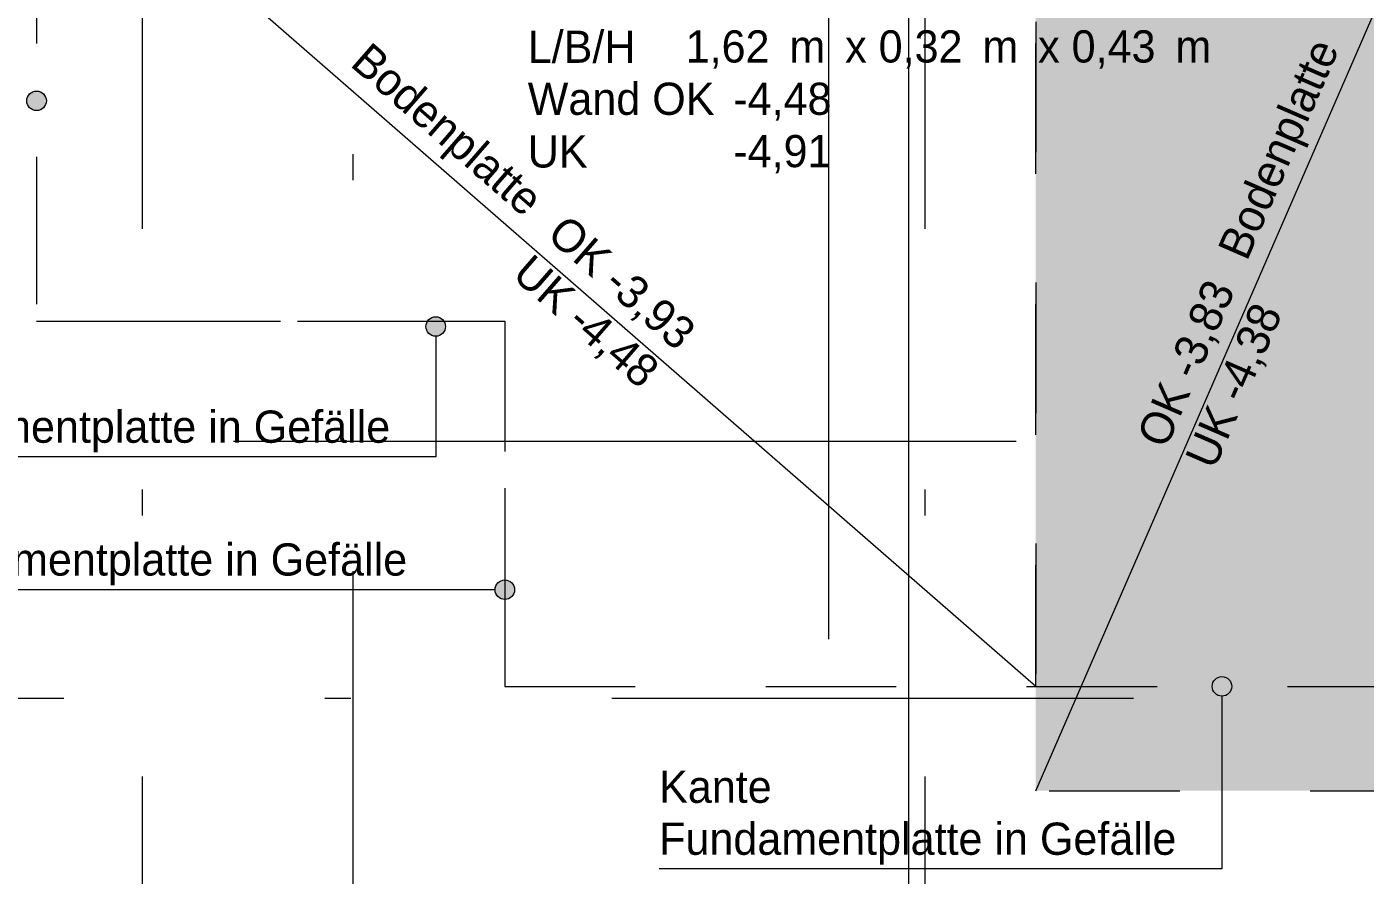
# Model space of a CAD drawing. Header units: metres. Extents: x -14 to 456, y -38 to 65.
# Drawn here: x 8.56 to 13.69, y -9.68 to -6.43 of the extents above; entities that cross this region are included whole.
import ezdxf

# ---------------------------------------------------------------- set-up
doc = ezdxf.new("R2010")
doc.units = ezdxf.units.M
doc.header["$MEASUREMENT"] = 0
for name, pattern in [('Achse', [0.004, 0.002, -0.001, 0, -0.001]), ('Schnittlinie', [0.006, 0.003, -0.0015, 0, -0.0015]), ('Untersicht', [0.001, 0.0005, -0.0005])]:
    doc.linetypes.add(name, pattern=pattern)
for name, color, linetype in [('-2._Grundriss Schickerschacht PP_3_000 Achsraster', 7, 'Continuous'), ('-2._Grundriss Schickerschacht PP_3_260 Fundament', 7, 'Continuous'), ('-2._Grundriss Schickerschacht PP_3_851 Marker Schnitt', 7, 'Continuous'), ('-2._Grundriss Schickerschacht PP_3_Kataster Grundstücke_Grundstück_Eigentümer', 7, 'Continuous')]:
    doc.layers.add(name, color=color, linetype=linetype)
doc.styles.add('ERSTELLTER_STIL_6', font='')
doc.styles.get('ERSTELLTER_STIL_6').set_extended_font_data('Eurostile')

msp = doc.modelspace()

# ---------------------------------------------------------------- hatches: boundary and pattern name
at = {"layer": '-2._Grundriss Schickerschacht PP_3_260 Fundament', "linetype": 'Continuous', "lineweight": 0, "true_color": 0x060c00}
h = msp.add_hatch(color=98, dxfattribs=at)
h.paths.add_polyline_path([(0.6022, -0.6), (0.6319, -8.705), (5.625, -8.705), (5.625, -3.705), (8.725, -3.705), (8.725, -5.925), (8.925, -5.925), (8.925, -5.905), (9.105, -5.905), (9.105, -4.225), (10.725, -4.225), (10.725, -5.905), (10.905, -5.905), (10.905, -6.225), (12.425, -6.225), (12.425, -9.355), (15.32, -9.355), (15.32, -8.955), (18.3552, -8.955), (18.383, -0.6)])
h.paths.add_polyline_path([(1.4029, -0.8), (1.4029, -1.4), (0.8029, -1.4), (0.8029, -0.8)], flags=0)
h.paths.add_polyline_path([(17.5774, -2.893), (17.5774, -2.293), (18.1774, -2.293), (18.1774, -2.893)], flags=0)
at = {"layer": '-2._Grundriss Schickerschacht PP_3_Kataster Grundstücke_Grundstück_Eigentümer', "linetype": 'Continuous', "lineweight": 0, "true_color": 0x000000}
for points in [[(8.5575, -6.7097), (8.5604, -6.724), (8.5685, -6.7362), (8.5806, -6.7443), (8.595, -6.7472), (8.6094, -6.7443), (8.6215, -6.7362), (8.6296, -6.724), (8.6325, -6.7097), (8.6296, -6.6953), (8.6215, -6.6832), (8.6094, -6.675), (8.595, -6.6722), (8.5806, -6.675), (8.5685, -6.6832), (8.5604, -6.6953)], [(10.0875, -7.575), (10.0904, -7.5894), (10.0985, -7.6015), (10.1107, -7.6096), (10.125, -7.6125), (10.1394, -7.6096), (10.1515, -7.6015), (10.1597, -7.5894), (10.1625, -7.575), (10.1597, -7.5606), (10.1515, -7.5485), (10.1394, -7.5404), (10.125, -7.5375), (10.1107, -7.5404), (10.0985, -7.5485), (10.0904, -7.5606)], [(10.3525, -8.5843), (10.3554, -8.5987), (10.3635, -8.6109), (10.3756, -8.619), (10.39, -8.6218), (10.4044, -8.619), (10.4165, -8.6109), (10.4246, -8.5987), (10.4275, -8.5843), (10.4246, -8.57), (10.4165, -8.5578), (10.4044, -8.5497), (10.39, -8.5468), (10.3756, -8.5497), (10.3635, -8.5578), (10.3554, -8.57)], [(13.1012, -8.955), (13.104, -8.9694), (13.1121, -8.9815), (13.1243, -8.9896), (13.1387, -8.9925), (13.153, -8.9896), (13.1652, -8.9815), (13.1733, -8.9694), (13.1762, -8.955), (13.1733, -8.9406), (13.1652, -8.9285), (13.153, -8.9204), (13.1387, -8.9175), (13.1243, -8.9204), (13.1121, -8.9285), (13.104, -8.9406)]]:
    msp.add_hatch(color=18, dxfattribs=at).paths.add_polyline_path(points)

# ---------------------------------------------------------------- linework, layer by layer
at = {"layer": '-2._Grundriss Schickerschacht PP_3_000 Achsraster', "color": 5, "linetype": 'Achse', "lineweight": 0, "ltscale": 1000}
for p, q in [((9, 3), (9, -36)), ((12, 3), (12, -36)), ((-1.5, -9), (21, -9))]:
    msp.add_line(p, q, dxfattribs=at)
at = {"layer": '-2._Grundriss Schickerschacht PP_3_260 Fundament', "color": 7, "linetype": 'Untersicht', "lineweight": 13, "ltscale": 1000, "true_color": 0xf4f4f4, "flags": 128}
for points in [[(0.6022, -0.6), (0.6319, -8.705), (5.625, -8.705), (5.625, -3.705), (8.725, -3.705), (8.725, -5.925), (8.925, -5.925), (8.925, -5.905), (9.105, -5.905), (9.105, -4.225), (10.725, -4.225), (10.725, -5.905), (10.905, -5.905), (10.905, -6.225), (12.425, -6.225), (12.425, -9.355), (15.32, -9.355), (15.32, -8.955), (18.3552, -8.955), (18.383, -0.6)], [(10.39, -8.955), (12.425, -8.955), (12.425, -6.225), (10.905, -6.225), (10.905, -5.905), (8.925, -5.905), (8.925, -5.925), (8.595, -5.925), (8.595, -7.555), (10.39, -7.555)]]:
    msp.add_lwpolyline(points, close=True, dxfattribs=at)
at = {"layer": '-2._Grundriss Schickerschacht PP_3_260 Fundament', "color": 8, "linetype": 'Untersicht', "lineweight": 13, "ltscale": 1000, "flags": 128}
for points in [[(8.595, -5.925), (8.595, -7.555)], [(8.595, -7.555), (10.39, -7.555)], [(10.39, -7.555), (10.39, -8.955)], [(10.39, -8.955), (15.32, -8.955)]]:
    msp.add_lwpolyline(points, dxfattribs=at)
at = {"layer": '-2._Grundriss Schickerschacht PP_3_851 Marker Schnitt', "color": 7, "linetype": 'Schnittlinie', "lineweight": 13, "ltscale": 1000}
for p, q in [((9.8079, 3.6863), (9.8079, -11.7)), ((11.63, -5.7741), (11.63, -35.645)), ((-2.85, -8.015), (14.6743, -8.015))]:
    msp.add_line(p, q, dxfattribs=at)
at = {"layer": '-2._Grundriss Schickerschacht PP_3_Kataster Grundstücke_Grundstück_Eigentümer', "color": 76, "linetype": 'Continuous', "lineweight": 13, "ltscale": 1000, "true_color": 0x3f7f02}
msp.add_line((11.9384, -31.3281), (11.9384, 0), dxfattribs=at)
at = {"layer": '-2._Grundriss Schickerschacht PP_3_Kataster Grundstücke_Grundstück_Eigentümer', "color": 7, "linetype": 'Continuous', "lineweight": 13, "ltscale": 1000}
for p, q in [((12.425, -8.955), (8.925, -5.905)), ((12.425, -9.355), (13.8213, -6.1444)), ((10.125, -7.6125), (10.125, -8.075)), ((10.025, -8.075), (7.968, -8.075)), ((10.125, -8.075), (10.025, -8.075)), ((10.09, -8.5843), (8.033, -8.5843)), ((10.19, -8.5843), (10.09, -8.5843)), ((10.3525, -8.5843), (10.19, -8.5843)), ((13.1387, -8.9925), (13.1387, -9.655)), ((13.0387, -9.655), (10.9816, -9.655)), ((13.1387, -9.655), (13.0387, -9.655))]:
    msp.add_line(p, q, dxfattribs=at)
for centre in [(8.595, -6.7097), (10.125, -7.575), (10.39, -8.5843), (13.1387, -8.955)]:
    msp.add_circle(centre, 0.0375, dxfattribs=at)

# ---------------------------------------------------------------- texts
at = {"layer": '-2._Grundriss Schickerschacht PP_3_Kataster Grundstücke_Grundstück_Eigentümer', "color": 7, "linetype": 'Continuous', "lineweight": 13, "attachment_point": 1, "style": 'ERSTELLTER_STIL_6'}
for s, insert, char_height in [('\\A1;{\\pql;\\pt0,1;\\fEurostile|b0|i0|c0|p0;\\W1.000000;L/B/H }', (10.4777, -6.4405), 0.1235), ('\\A1;{\\pql;\\pt0,1;\\fEurostile|b0|i0|c0|p0;\\W1.000000;1,62\\fEurostile|b0|i0|c0|p0;\\W1.000000;\\A1{\\H.66x;\\S^  ;}\\fEurostile|b0|i0|c0|p0;\\W1.000000; m\\fEurostile|b0|i0|c0|p0;\\W1.000000;\\A1{\\H.66x;\\S^  ;}\\fEurostile|b0|i0|c0|p0;\\W1.000000; x \\fEurostile|b0|i0|c0|p0;\\W1.000000;\\fEurostile|b0|i0|c0|p0;\\W1.000000;\\fEurostile|b0|i0|c0|p0;\\W1.000000;\\fEurostile|b0|i0|c0|p0;\\W1.000000;\\fEurostile|b0|i0|c0|p0;\\W1.000000;0,32\\fEurostile|b0|i0|c0|p0;\\W1.000000;\\A1{\\H.66x;\\S^  ;}\\fEurostile|b0|i0|c0|p0;\\W1.000000; m\\fEurostile|b0|i0|c0|p0;\\W1.000000;\\A1{\\H.66x;\\S^  ;}\\fEurostile|b0|i0|c0|p0;\\W1.000000; x \\fEurostile|b0|i0|c0|p0;\\W1.000000;\\fEurostile|b0|i0|c0|p0;\\W1.000000;\\fEurostile|b0|i0|c0|p0;\\W1.000000;\\fEurostile|b0|i0|c0|p0;\\W1.000000;\\fEurostile|b0|i0|c0|p0;\\W1.000000;0,43\\fEurostile|b0|i0|c0|p0;\\W1.000000;\\A1{\\H.66x;\\S^  ;}\\fEurostile|b0|i0|c0|p0;\\W1.000000; m\\fEurostile|b0|i0|c0|p0;\\W1.000000;\\A1{\\H.66x;\\S^  ;}\\fEurostile|b0|i0|c0|p0;\\W1.000000;\\fEurostile|b0|i0|c0|p0;\\W1.000000;\\fEurostile|b0|i0|c0|p0;\\W1.000000;\\fEurostile|b0|i0|c0|p0;\\W1.000000;\\fEurostile|b0|i0|c0|p0;\\W1.000000;\\fEurostile|b0|i0|c0|p0;\\W1.000000;\\fEurostile|b0|i0|c0|p0;\\W1.000000;\\A1{\\H.66x;\\S^  ;}\\fEurostile|b0|i0|c0|p0;\\W1.000000;\\fEurostile|b0|i0|c0|p0;\\W1.000000;\\A1{\\H.66x;\\S^  ;}\\fEurostile|b0|i0|c0|p0;\\W1.000000;\\fEurostile|b0|i0|c0|p0;\\W1.000000;\\fEurostile|b0|i0|c0|p0;\\W1.000000;\\fEurostile|b0|i0|c0|p0;\\W1.000000;\\fEurostile|b0|i0|c0|p0;\\W1.000000;\\fEurostile|b0|i0|c0|p0;\\W1.000000;\\fEurostile|b0|i0|c0|p0;\\W1.000000;\\A1{\\H.66x;\\S^  ;}\\fEurostile|b0|i0|c0|p0;\\W1.000000;\\fEurostile|b0|i0|c0|p0;\\W1.000000;\\A1{\\H.66x;\\S^  ;}\\fEurostile|b0|i0|c0|p0;\\W1.000000;\\fEurostile|b0|i0|c0|p0;\\W1.000000;\\fEurostile|b0|i0|c0|p0;\\W1.000000;\\fEurostile|b0|i0|c0|p0;\\W1.000000;\\fEurostile|b0|i0|c0|p0;\\W1.000000;\\fEurostile|b0|i0|c0|p0;\\W1.000000;\\fEurostile|b0|i0|c0|p0;\\W1.000000;\\A1{\\H.66x;\\S^  ;}\\fEurostile|b0|i0|c0|p0;\\W1.000000;}', (11.0831, -6.4393), 0.12349959), ('\\A1;{\\pql;\\pt0,1;\\fEurostile|b0|i0|c0|p0;\\W1.000000;Wand OK }', (10.4777, -6.6399), 0.1235), ('\\A1;{\\pql;\\pt0,1;\\fEurostile|b0|i0|c0|p0;\\W1.000000;-4,48\\fEurostile|b0|i0|c0|p0;\\W1.000000;\\A1{\\H.66x;\\S^  ;}\\fEurostile|b0|i0|c0|p0;\\W1.000000;\\fEurostile|b0|i0|c0|p0;\\W1.000000;\\A1{\\H.66x;\\S^  ;}\\fEurostile|b0|i0|c0|p0;\\W1.000000;\\fEurostile|b0|i0|c0|p0;\\W1.000000;\\fEurostile|b0|i0|c0|p0;\\W1.000000;\\fEurostile|b0|i0|c0|p0;\\W1.000000;\\fEurostile|b0|i0|c0|p0;\\W1.000000;\\fEurostile|b0|i0|c0|p0;\\W1.000000;\\fEurostile|b0|i0|c0|p0;\\W1.000000;\\A1{\\H.66x;\\S^  ;}\\fEurostile|b0|i0|c0|p0;\\W1.000000;\\fEurostile|b0|i0|c0|p0;\\W1.000000;\\A1{\\H.66x;\\S^  ;}\\fEurostile|b0|i0|c0|p0;\\W1.000000;\\fEurostile|b0|i0|c0|p0;\\W1.000000;\\fEurostile|b0|i0|c0|p0;\\W1.000000;\\fEurostile|b0|i0|c0|p0;\\W1.000000;\\fEurostile|b0|i0|c0|p0;\\W1.000000;\\fEurostile|b0|i0|c0|p0;\\W1.000000;\\fEurostile|b0|i0|c0|p0;\\W1.000000;\\A1{\\H.66x;\\S^  ;}\\fEurostile|b0|i0|c0|p0;\\W1.000000;\\fEurostile|b0|i0|c0|p0;\\W1.000000;\\A1{\\H.66x;\\S^  ;}\\fEurostile|b0|i0|c0|p0;\\W1.000000;\\fEurostile|b0|i0|c0|p0;\\W1.000000;\\fEurostile|b0|i0|c0|p0;\\W1.000000;\\fEurostile|b0|i0|c0|p0;\\W1.000000;\\fEurostile|b0|i0|c0|p0;\\W1.000000;\\fEurostile|b0|i0|c0|p0;\\W1.000000;\\fEurostile|b0|i0|c0|p0;\\W1.000000;\\A1{\\H.66x;\\S^  ;}\\fEurostile|b0|i0|c0|p0;\\W1.000000;\\fEurostile|b0|i0|c0|p0;\\W1.000000;\\fEurostile|b0|i0|c0|p0;\\W1.000000;\\fEurostile|b0|i0|c0|p0;\\W1.000000;\\fEurostile|b0|i0|c0|p0;\\W1.000000;\\fEurostile|b0|i0|c0|p0;\\W1.000000;\\fEurostile|b0|i0|c0|p0;\\W1.000000;\\fEurostile|b0|i0|c0|p0;\\W1.000000;\\fEurostile|b0|i0|c0|p0;\\W1.000000;\\fEurostile|b0|i0|c0|p0;\\W1.000000;\\fEurostile|b0|i0|c0|p0;\\W1.000000;\\fEurostile|b0|i0|c0|p0;\\W1.000000;\\fEurostile|b0|i0|c0|p0;\\W1.000000;\\fEurostile|b0|i0|c0|p0;\\W1.000000;\\fEurostile|b0|i0|c0|p0;\\W1.000000;\\fEurostile|b0|i0|c0|p0;\\W1.000000;\\fEurostile|b0|i0|c0|p0;\\W1.000000;\\fEurostile|b0|i0|c0|p0;\\W1.000000;\\fEurostile|b0|i0|c0|p0;\\W1.000000;}', (11.2657, -6.6399), 0.12349959), ('\\A1;{\\pql;\\pt0,1;\\fEurostile|b0|i0|c0|p0;\\W1.000000;UK}', (10.4777, -6.8419), 0.1235), ('\\A1;{\\pql;\\pt0,1;\\fEurostile|b0|i0|c0|p0;\\W1.000000;-4,91\\fEurostile|b0|i0|c0|p0;\\W1.000000;\\A1{\\H.66x;\\S^  ;}\\fEurostile|b0|i0|c0|p0;\\W1.000000;\\fEurostile|b0|i0|c0|p0;\\W1.000000;\\A1{\\H.66x;\\S^  ;}\\fEurostile|b0|i0|c0|p0;\\W1.000000;\\fEurostile|b0|i0|c0|p0;\\W1.000000;\\fEurostile|b0|i0|c0|p0;\\W1.000000;\\fEurostile|b0|i0|c0|p0;\\W1.000000;\\fEurostile|b0|i0|c0|p0;\\W1.000000;\\fEurostile|b0|i0|c0|p0;\\W1.000000;\\fEurostile|b0|i0|c0|p0;\\W1.000000;\\A1{\\H.66x;\\S^  ;}\\fEurostile|b0|i0|c0|p0;\\W1.000000;\\fEurostile|b0|i0|c0|p0;\\W1.000000;\\A1{\\H.66x;\\S^  ;}\\fEurostile|b0|i0|c0|p0;\\W1.000000;\\fEurostile|b0|i0|c0|p0;\\W1.000000;\\fEurostile|b0|i0|c0|p0;\\W1.000000;\\fEurostile|b0|i0|c0|p0;\\W1.000000;\\fEurostile|b0|i0|c0|p0;\\W1.000000;\\fEurostile|b0|i0|c0|p0;\\W1.000000;\\fEurostile|b0|i0|c0|p0;\\W1.000000;\\A1{\\H.66x;\\S^  ;}\\fEurostile|b0|i0|c0|p0;\\W1.000000;\\fEurostile|b0|i0|c0|p0;\\W1.000000;\\A1{\\H.66x;\\S^  ;}\\fEurostile|b0|i0|c0|p0;\\W1.000000;\\fEurostile|b0|i0|c0|p0;\\W1.000000;\\fEurostile|b0|i0|c0|p0;\\W1.000000;\\fEurostile|b0|i0|c0|p0;\\W1.000000;\\fEurostile|b0|i0|c0|p0;\\W1.000000;\\fEurostile|b0|i0|c0|p0;\\W1.000000;\\fEurostile|b0|i0|c0|p0;\\W1.000000;\\A1{\\H.66x;\\S^  ;}\\fEurostile|b0|i0|c0|p0;\\W1.000000;\\fEurostile|b0|i0|c0|p0;\\W1.000000;\\fEurostile|b0|i0|c0|p0;\\W1.000000;\\fEurostile|b0|i0|c0|p0;\\W1.000000;\\fEurostile|b0|i0|c0|p0;\\W1.000000;\\fEurostile|b0|i0|c0|p0;\\W1.000000;\\fEurostile|b0|i0|c0|p0;\\W1.000000;\\fEurostile|b0|i0|c0|p0;\\W1.000000;\\fEurostile|b0|i0|c0|p0;\\W1.000000;\\fEurostile|b0|i0|c0|p0;\\W1.000000;\\fEurostile|b0|i0|c0|p0;\\W1.000000;\\fEurostile|b0|i0|c0|p0;\\W1.000000;\\fEurostile|b0|i0|c0|p0;\\W1.000000;\\fEurostile|b0|i0|c0|p0;\\W1.000000;\\fEurostile|b0|i0|c0|p0;\\W1.000000;\\fEurostile|b0|i0|c0|p0;\\W1.000000;\\fEurostile|b0|i0|c0|p0;\\W1.000000;\\fEurostile|b0|i0|c0|p0;\\W1.000000;\\fEurostile|b0|i0|c0|p0;\\W1.000000;}', (11.2657, -6.8406), 0.12349959)]:
    msp.add_mtext(s, dxfattribs=dict(at, insert=insert, char_height=char_height))
at = {"layer": '-2._Grundriss Schickerschacht PP_3_Kataster Grundstücke_Grundstück_Eigentümer', "color": 7, "linetype": 'Continuous', "lineweight": 13, "char_height": 0.125, "attachment_point": 4, "style": 'ERSTELLTER_STIL_6'}
for insert, rotation in [((9.7413, -6.6319), 318.9302), ((13.3059, -7.359), 66.4957)]:
    msp.add_mtext('\\A1;{\\pql;\\fEurostile|b0|i0|c0|p0;\\W1.000000;\\fEurostile|b0|i0|c0|p0;\\W1.000000;\\fEurostile|b0|i0|c0|p0;\\W1.000000;Bodenplatte\\fEurostile|b0|i0|c0|p0;\\W1.000000;\\A1{\\H.66x;\\S^  ;}\\fEurostile|b0|i0|c0|p0;\\W1.000000;\\fEurostile|b0|i0|c0|p0;\\W1.000000;\\P\\pql;\\fEurostile|b0|i0|c0|p0;\\W1.000000;\\fEurostile|b0|i0|c0|p0;\\W1.000000;\\fEurostile|b0|i0|c0|p0;\\W1.000000;\\fEurostile|b0|i0|c0|p0;\\W1.000000;\\A1{\\H.66x;\\S^  ;}\\fEurostile|b0|i0|c0|p0;\\W1.000000;\\fEurostile|b0|i0|c0|p0;\\W1.000000;}', dxfattribs=dict(at, insert=insert, rotation=rotation))
at = {"layer": '-2._Grundriss Schickerschacht PP_3_Kataster Grundstücke_Grundstück_Eigentümer', "color": 7, "linetype": 'Continuous', "lineweight": 13, "char_height": 0.125, "attachment_point": 4, "line_spacing_factor": 0.968161, "style": 'ERSTELLTER_STIL_6'}
for s, insert, rotation in [('\\A1;{\\pql;\\fEurostile|b0|i0|c0|p0;\\W1.000000;OK \\fEurostile|b0|i0|c0|p0;\\W1.000000;\\fEurostile|b0|i0|c0|p0;\\W1.000000;-3,93\\fEurostile|b0|i0|c0|p0;\\W1.000000;\\A1{\\H.66x;\\S^  ;}\\fEurostile|b0|i0|c0|p0;\\W1.000000;\\fEurostile|b0|i0|c0|p0;\\W1.000000;\\P\\pql;\\fEurostile|b0|i0|c0|p0;\\W1.000000;UK \\fEurostile|b0|i0|c0|p0;\\W1.000000;\\fEurostile|b0|i0|c0|p0;\\W1.000000;-4,48\\fEurostile|b0|i0|c0|p0;\\W1.000000;\\A1{\\H.66x;\\S^  ;}\\fEurostile|b0|i0|c0|p0;\\W1.000000;\\fEurostile|b0|i0|c0|p0;\\W1.000000;}', (10.5083, -7.2754), 318.9302), ('\\A1;{\\pql;\\fEurostile|b0|i0|c0|p0;\\W1.000000;OK \\fEurostile|b0|i0|c0|p0;\\W1.000000;\\fEurostile|b0|i0|c0|p0;\\W1.000000;-3,83\\fEurostile|b0|i0|c0|p0;\\W1.000000;\\A1{\\H.66x;\\S^  ;}\\fEurostile|b0|i0|c0|p0;\\W1.000000;\\fEurostile|b0|i0|c0|p0;\\W1.000000;\\P\\pql;\\fEurostile|b0|i0|c0|p0;\\W1.000000;UK \\fEurostile|b0|i0|c0|p0;\\W1.000000;\\fEurostile|b0|i0|c0|p0;\\W1.000000;-4,38\\fEurostile|b0|i0|c0|p0;\\W1.000000;\\A1{\\H.66x;\\S^  ;}\\fEurostile|b0|i0|c0|p0;\\W1.000000;\\fEurostile|b0|i0|c0|p0;\\W1.000000;}', (12.976, -8.0705), 66.4957)]:
    msp.add_mtext(s, dxfattribs=dict(at, insert=insert, rotation=rotation))
at = {"layer": '-2._Grundriss Schickerschacht PP_3_Kataster Grundstücke_Grundstück_Eigentümer', "color": 7, "linetype": 'Continuous', "lineweight": 13, "char_height": 0.123474, "attachment_point": 7, "line_spacing_factor": 0.968199, "style": 'ERSTELLTER_STIL_6'}
for insert in [(7.968, -8.0581), (8.033, -8.5674), (10.9816, -9.6381)]:
    msp.add_mtext('\\A1;{\\pql;\\fEurostile|b0|i0|c0|p0;\\W1.000000;Kante \\P\\pql;\\fEurostile|b0|i0|c0|p0;\\W1.000000;Fundamentplatte in Gefälle}', dxfattribs=dict(at, insert=insert))

doc.saveas('drawing.dxf')
